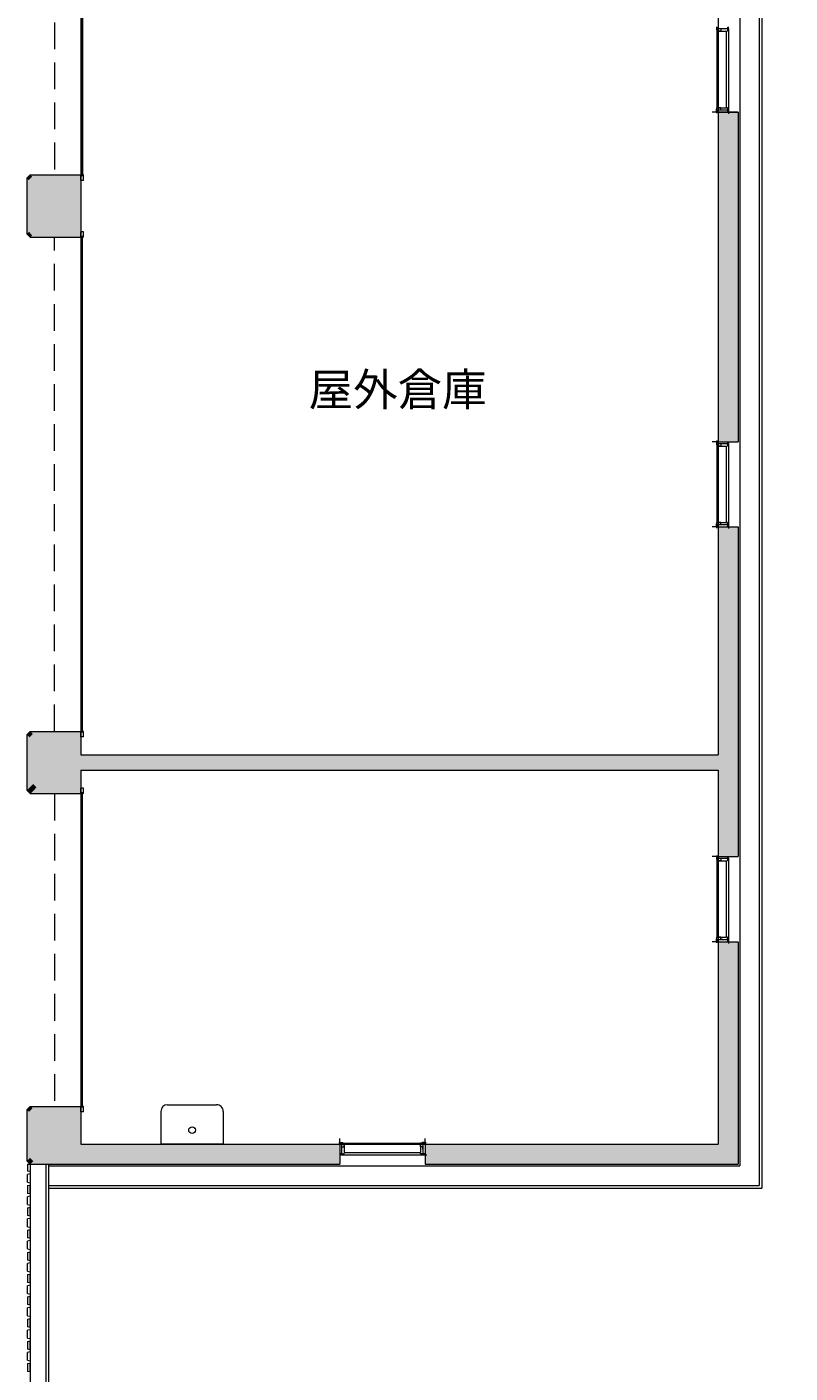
# Model space of a CAD drawing. Units: millimetres at full size, sheet at 1:200; details may follow other scales. Extents: x -96239 to 62349, y -170536 to 17264.
# Drawn here: x 46774 to 53637, y -131263 to -119166 of the extents above; entities that cross this region are included whole.
import ezdxf
from ezdxf.enums import TextEntityAlignment as Align

# ---------------------------------------------------------------- set-up
doc = ezdxf.new("R2010")
doc.units = ezdxf.units.MM
doc.header["$LTSCALE"] = 200
doc.linetypes.add('DASHED1', pattern=[1.8, 1.2, -0.6])
doc.layers.add('0-9_外景', color=7, linetype='Continuous', lineweight=9)
doc.layers.add('0-C_タイル・側溝', color=7, linetype='Continuous', lineweight=9)
doc.layers.add('0-E_屋外名', color=7, linetype='Continuous')
doc.styles.add('・', font='')
doc.styles.get('・').set_extended_font_data('・')

msp = doc.modelspace()

# ---------------------------------------------------------------- linework, layer by layer
at = {"layer": '0-9_外景'}
for p, q in [((53383.9, -116951.2), (53383.9, -129601.2)), ((53358.9, -116976.2), (53358.9, -129576.2)), ((53183.9, -117151.2), (53183.9, -129401.2)), ((52988.9, -117346.2), (52988.9, -125706.2)), ((47258.9, -117686.2), (47258.9, -120496.2)), ((47263.9, -120503.2), (47263.9, -117679.2)), ((47272.5, -117679.2), (47272.5, -120503.2)), ((52979.4, -119205.5), (52979.4, -119891.9)), ((52979.4, -119205.5), (53062.2, -119205.5)), ((53062.7, -119205.5), (53062.7, -119891.9)), ((53083.9, -119181.2), (53083.9, -119946.2)), ((52976.9, -119941.9), (52976.9, -119931.2)), ((52979.4, -119891.9), (53062.7, -119891.9)), ((53168.9, -119931.2), (52988.9, -119931.2)), ((52988.9, -119931.2), (53168.9, -119931.2)), ((53168.9, -119931.2), (53168.9, -122893.7)), ((46803.9, -120496.2), (46773.9, -120526.2)), ((46773.9, -120526.2), (46773.9, -121026.2)), ((46803.9, -120496.2), (47258.9, -120496.2)), ((47258.9, -120496.2), (47258.9, -121056.2)), ((47272.8, -120503.2), (47263.9, -120503.2)), ((46773.9, -121026.2), (46803.9, -121056.2)), ((46803.9, -121056.2), (47258.9, -121056.2)), ((47258.9, -121056.2), (47258.9, -125496.2)), ((47272.8, -121049.2), (47263.9, -121049.2)), ((47263.9, -125503.2), (47263.9, -121049.2)), ((47272.8, -125503.2), (47272.8, -121049.2)), ((52976.9, -122883), (52976.9, -122893.7)), ((52988.9, -122893.7), (53168.9, -122893.7)), ((52988.9, -122893.7), (53168.9, -122893.7)), ((52979.4, -122933), (52979.4, -123619.4)), ((52979.4, -122933), (53062.2, -122933)), ((53062.7, -122933), (53062.7, -123619.4)), ((53083.9, -122908.7), (53083.9, -123673.7)), ((52979.4, -123619.4), (53062.7, -123619.4)), ((52976.9, -123669.4), (52976.9, -123658.7)), ((52988.9, -123658.7), (53168.9, -123658.7)), ((52988.9, -123658.7), (53168.9, -123658.7)), ((53168.9, -123658.7), (53168.9, -126621.2)), ((46803.9, -125496.2), (46773.9, -125526.2)), ((46773.9, -125526.2), (46773.9, -126026.2)), ((46803.9, -125496.2), (47258.9, -125496.2)), ((47258.9, -125496.2), (47258.9, -125706.2)), ((47272.8, -125503.2), (47263.9, -125503.2)), ((47258.9, -125706.2), (52988.9, -125706.2)), ((47258.9, -125846.2), (47258.9, -126056.2)), ((46803.9, -126056.2), (46773.9, -126026.2)), ((46803.9, -126056.2), (47258.9, -126056.2)), ((47258.9, -126056.2), (47258.9, -128866.2)), ((47263.9, -126049.2), (47263.9, -128873.2)), ((47272.8, -126049.2), (47263.9, -126049.2)), ((47272.8, -128873.2), (47272.8, -126049.2)), ((52976.9, -126610.5), (52976.9, -126621.2)), ((52988.9, -126621.2), (53168.9, -126621.2)), ((52988.9, -126621.2), (53168.9, -126621.2)), ((53083.9, -126636.2), (53083.9, -127401.2)), ((52979.4, -126660.5), (52979.4, -127346.9)), ((52979.4, -126660.5), (53062.2, -126660.5)), ((53062.7, -126660.5), (53062.7, -127346.9)), ((52979.4, -127346.9), (53062.7, -127346.9)), ((52976.9, -127396.9), (52976.9, -127386.2)), ((52988.9, -127386.2), (53168.9, -127386.2)), ((52988.9, -127386.2), (53168.9, -127386.2)), ((53168.9, -127386.2), (53168.9, -129386.2)), ((46803.9, -128866.2), (46773.9, -128896.2)), ((46773.9, -128896.2), (46773.9, -129356.2)), ((47272.8, -128873.2), (47263.9, -128873.2)), ((47978.9, -128911.2), (47978.9, -129206.2)), ((48038.9, -128851.2), (48478.9, -128851.2)), ((48538.9, -128911.2), (48538.9, -129206.2)), ((47258.9, -129206.2), (52988.9, -129206.2)), ((48538.9, -129206.2), (47978.9, -129206.2)), ((49578.1, -129194.2), (49588.9, -129194.2)), ((49588.9, -129206.2), (49588.9, -129386.2)), ((49603.9, -129301.2), (50368.9, -129301.2)), ((49628.1, -129196.7), (50314.6, -129196.7)), ((49628.1, -129196.7), (49628.1, -129279.5)), ((49628.1, -129280), (50314.6, -129280)), ((50314.6, -129196.7), (50314.6, -129280)), ((50364.6, -129194.2), (50353.9, -129194.2)), ((50353.9, -129206.2), (50353.9, -129386.2)), ((46803.9, -129386.2), (46773.9, -129356.2)), ((46778.9, -129386.2), (49588.9, -129386.2)), ((46778.9, -129386.2), (46778.9, -129447.8)), ((46803.9, -129386.2), (46803.9, -132452.8)), ((46943.9, -129386.2), (46943.9, -132533.7)), ((46968.9, -129385.2), (46968.9, -132548.2)), ((46968.9, -129401.2), (53183.9, -129401.2)), ((50353.9, -129386.2), (53168.9, -129386.2)), ((46803.9, -129452.8), (46778.9, -129447.8)), ((46803.9, -129472.8), (46778.9, -129477.8)), ((46778.9, -129547.8), (46778.9, -129477.8)), ((46778.9, -129547.8), (46803.9, -129552.8)), ((46803.9, -129472.8), (46803.9, -129552.8)), ((46778.9, -129577.8), (46803.9, -129572.8)), ((46778.9, -129577.8), (46778.9, -129647.8)), ((46803.9, -129652.8), (46778.9, -129647.8)), ((46803.9, -129672.8), (46778.9, -129677.8)), ((46803.9, -129652.8), (46803.9, -129572.8)), ((46803.9, -129672.8), (46803.9, -129752.8)), ((46968.9, -129576.2), (53358.9, -129576.2)), ((46968.9, -129601.2), (53383.9, -129601.2)), ((46778.9, -129747.8), (46778.9, -129677.8)), ((46778.9, -129747.8), (46803.9, -129752.8)), ((46778.9, -129777.8), (46803.9, -129772.8)), ((46778.9, -129777.8), (46778.9, -129847.8)), ((46803.9, -129852.8), (46803.9, -129772.8)), ((46803.9, -129852.8), (46778.9, -129847.8)), ((46803.9, -129872.8), (46778.9, -129877.8)), ((46778.9, -129947.8), (46778.9, -129877.8)), ((46803.9, -129872.8), (46803.9, -129952.8)), ((46778.9, -129947.8), (46803.9, -129952.8)), ((46778.9, -129977.8), (46803.9, -129972.8)), ((46778.9, -129977.8), (46778.9, -130047.8)), ((46803.9, -130052.8), (46803.9, -129972.8)), ((46803.9, -130052.8), (46778.9, -130047.8)), ((46803.9, -130072.8), (46778.9, -130077.8)), ((46778.9, -130147.8), (46778.9, -130077.8)), ((46778.9, -130147.8), (46803.9, -130152.8)), ((46803.9, -130072.8), (46803.9, -130152.8)), ((46778.9, -130177.8), (46803.9, -130172.8)), ((46778.9, -130177.8), (46778.9, -130247.8)), ((46803.9, -130252.8), (46778.9, -130247.8)), ((46803.9, -130272.8), (46778.9, -130277.8)), ((46778.9, -130347.8), (46778.9, -130277.8)), ((46803.9, -130252.8), (46803.9, -130172.8)), ((46803.9, -130272.8), (46803.9, -130352.8)), ((46778.9, -130347.8), (46803.9, -130352.8)), ((46778.9, -130377.8), (46803.9, -130372.8)), ((46778.9, -130377.8), (46778.9, -130447.8)), ((46803.9, -130452.8), (46803.9, -130372.8)), ((46803.9, -130452.8), (46778.9, -130447.8)), ((46803.9, -130472.8), (46778.9, -130477.8)), ((46778.9, -130547.8), (46778.9, -130477.8)), ((46803.9, -130472.8), (46803.9, -130552.8)), ((46778.9, -130547.8), (46803.9, -130552.8)), ((46778.9, -130577.8), (46803.9, -130572.8)), ((46778.9, -130577.8), (46778.9, -130647.8)), ((46803.9, -130652.8), (46803.9, -130572.8)), ((46803.9, -130652.8), (46778.9, -130647.8)), ((46803.9, -130672.8), (46778.9, -130677.8)), ((46778.9, -130747.8), (46778.9, -130677.8)), ((46778.9, -130747.8), (46803.9, -130752.8)), ((46803.9, -130672.8), (46803.9, -130752.8)), ((46778.9, -130777.8), (46803.9, -130772.8)), ((46778.9, -130777.8), (46778.9, -130847.8)), ((46803.9, -130852.8), (46778.9, -130847.8)), ((46803.9, -130872.8), (46778.9, -130877.8)), ((46778.9, -130947.8), (46778.9, -130877.8)), ((46803.9, -130852.8), (46803.9, -130772.8)), ((46803.9, -130872.8), (46803.9, -130952.8)), ((46778.9, -130947.8), (46803.9, -130952.8)), ((46778.9, -130977.8), (46803.9, -130972.8)), ((46778.9, -130977.8), (46778.9, -131047.8)), ((46803.9, -131052.8), (46803.9, -130972.8)), ((46803.9, -131052.8), (46778.9, -131047.8)), ((46803.9, -131072.8), (46778.9, -131077.8)), ((46778.9, -131147.8), (46778.9, -131077.8)), ((46803.9, -131072.8), (46803.9, -131152.8)), ((46778.9, -131147.8), (46803.9, -131152.8)), ((46778.9, -131177.8), (46803.9, -131172.8)), ((46778.9, -131177.8), (46778.9, -131247.8)), ((46803.9, -131252.8), (46803.9, -131172.8)), ((46803.9, -131252.8), (46778.9, -131247.8))]:
    msp.add_line(p, q, dxfattribs=at)
at = {"layer": '0-9_外景', "color": 4, "linetype": 'DASHED1', "lineweight": 5}
for p, q in [((47022.7, -117686.2), (47022.7, -120496.2)), ((47022.7, -120496.2), (47262.7, -120496.2)), ((47022.7, -121056.2), (47258.9, -121056.2)), ((47022.7, -125496.2), (47022.7, -121056.2)), ((47022.7, -125496.2), (47262.7, -125496.2)), ((47022.7, -126056.2), (47258.9, -126056.2)), ((47022.7, -126056.2), (47022.7, -128866.2)), ((47022.7, -128866.2), (47262.7, -128866.2))]:
    msp.add_line(p, q, dxfattribs=at)
at = {"layer": '0-9_外景', "color": 2, "lineweight": 5}
for p, q in [((52973.9, -119166.2), (52973.9, -119192.6)), ((52982.9, -119174.7), (52973.9, -119174.7)), ((53078.9, -119184), (52973.9, -119184)), ((52979.4, -119184.7), (52973.9, -119184.7)), ((52979.4, -119185.8), (52973.9, -119185.8)), ((52979.4, -119192.6), (52973.9, -119192.6)), ((52979.4, -119184.7), (52979.4, -119205.5)), ((52997.4, -119203.3), (52979.4, -119203.3)), ((52984.4, -119205.5), (52979.4, -119205.5)), ((53013.3, -119205.5), (52993.4, -119205.5)), ((52997.4, -119203.3), (52997.4, -119205.5)), ((53013.3, -119184.5), (53013.3, -119205.5)), ((53032.4, -119184.5), (53013.3, -119184.5)), ((53075.6, -119205.5), (53069.1, -119205.5)), ((53078.9, -119174.7), (53069.9, -119174.7)), ((53075.6, -119184), (53075.6, -119205.5)), ((53078.9, -119166.2), (53078.9, -119184)), ((53083.9, -119179.7), (53078.9, -119179.7)), ((53083.9, -119181.9), (53078.9, -119181.9)), ((53083.9, -119181.9), (53083.9, -119166.3)), ((52973.9, -119931.2), (52973.9, -119904.7)), ((52979.4, -119904.7), (52973.9, -119904.7)), ((52979.4, -119911.5), (52973.9, -119911.5)), ((52979.4, -119912.7), (52973.9, -119912.7)), ((53078.9, -119913.3), (52973.9, -119913.3)), ((52982.9, -119922.6), (52973.9, -119922.6)), ((52979.4, -119912.7), (52979.4, -119891.9)), ((52984.4, -119891.9), (52979.4, -119891.9)), ((52997.4, -119894), (52979.4, -119894)), ((53013.3, -119891.9), (52993.4, -119891.9)), ((52997.4, -119894), (52997.4, -119891.9)), ((53013.3, -119912.9), (53013.3, -119891.9)), ((53032.4, -119912.9), (53013.3, -119912.9)), ((53075.6, -119891.9), (53069.1, -119891.9)), ((53078.9, -119922.6), (53069.9, -119922.6)), ((53075.6, -119913.3), (53075.6, -119891.9)), ((53078.9, -119931.2), (53078.9, -119913.3)), ((53083.9, -119915.5), (53078.9, -119915.5)), ((53083.9, -119917.6), (53078.9, -119917.6)), ((53078.9, -119931.2), (53083.9, -119931.2)), ((53083.9, -119915.5), (53083.9, -119931)), ((47258.9, -120545.9), (47258.9, -120496.2)), ((47262.7, -120504.2), (47258.9, -120504.2)), ((47266.2, -120507.4), (47258.9, -120507.4)), ((47283.3, -120545.9), (47258.9, -120545.9)), ((47262.7, -120504.2), (47262.7, -120502.7)), ((47283.3, -120496.2), (47279.5, -120496.2)), ((47279.5, -120497.8), (47279.5, -120496.2)), ((47279.5, -120504.2), (47279.5, -120502.7)), ((47283.3, -120504.2), (47279.5, -120504.2)), ((47283.3, -120545.9), (47283.3, -120496.2)), ((47258.9, -121056.2), (47258.9, -121006.5)), ((47266.2, -121045), (47258.9, -121045)), ((47262.7, -121048.2), (47258.9, -121048.2)), ((47262.7, -121056.2), (47258.9, -121056.2)), ((47262.7, -121049.8), (47262.7, -121048.2)), ((47262.7, -121056.2), (47262.7, -121054.7)), ((47279.5, -121049.8), (47279.5, -121048.2)), ((47283.3, -121048.2), (47279.5, -121048.2)), ((52973.9, -122893.7), (52973.9, -122920.1)), ((53078.9, -122893.7), (53078.9, -122911.5)), ((53078.9, -122893.7), (53083.9, -122893.7)), ((53083.9, -122909.4), (53083.9, -122893.8)), ((52982.9, -122902.2), (52973.9, -122902.2)), ((53078.9, -122911.5), (52973.9, -122911.5)), ((52979.4, -122912.2), (52973.9, -122912.2)), ((52979.4, -122913.3), (52973.9, -122913.3)), ((52979.4, -122920.1), (52973.9, -122920.1)), ((52979.4, -122912.2), (52979.4, -122933)), ((52997.4, -122930.8), (52979.4, -122930.8)), ((52984.4, -122933), (52979.4, -122933)), ((53013.3, -122933), (52993.4, -122933)), ((52997.4, -122930.8), (52997.4, -122933)), ((53013.3, -122912), (53013.3, -122933)), ((53032.4, -122912), (53013.3, -122912)), ((53075.6, -122933), (53069.1, -122933)), ((53078.9, -122902.2), (53069.9, -122902.2)), ((53075.6, -122911.5), (53075.6, -122933)), ((53083.9, -122907.2), (53078.9, -122907.2)), ((53083.9, -122909.4), (53078.9, -122909.4)), ((52979.4, -123640.2), (52979.4, -123619.4)), ((52984.4, -123619.4), (52979.4, -123619.4)), ((52997.4, -123621.5), (52979.4, -123621.5)), ((53013.3, -123619.4), (52993.4, -123619.4)), ((52997.4, -123621.5), (52997.4, -123619.4)), ((53013.3, -123640.4), (53013.3, -123619.4)), ((53075.6, -123619.4), (53069.1, -123619.4)), ((53075.6, -123640.8), (53075.6, -123619.4)), ((52973.9, -123658.7), (52973.9, -123632.2)), ((52979.4, -123632.2), (52973.9, -123632.2)), ((52979.4, -123639), (52973.9, -123639)), ((52979.4, -123640.2), (52973.9, -123640.2)), ((53078.9, -123640.8), (52973.9, -123640.8)), ((52982.9, -123650.1), (52973.9, -123650.1)), ((53032.4, -123640.4), (53013.3, -123640.4)), ((53078.9, -123650.1), (53069.9, -123650.1)), ((53078.9, -123658.7), (53078.9, -123640.8)), ((53083.9, -123643), (53078.9, -123643)), ((53083.9, -123645.1), (53078.9, -123645.1)), ((53078.9, -123658.7), (53083.9, -123658.7)), ((53083.9, -123643), (53083.9, -123658.5)), ((47258.9, -125545.9), (47258.9, -125496.2)), ((47262.7, -125504.2), (47258.9, -125504.2)), ((47266.2, -125507.4), (47258.9, -125507.4)), ((47283.3, -125545.9), (47258.9, -125545.9)), ((47262.7, -125504.2), (47262.7, -125502.7)), ((47283.3, -125496.2), (47279.5, -125496.2)), ((47279.5, -125497.8), (47279.5, -125496.2)), ((47279.5, -125504.2), (47279.5, -125502.7)), ((47283.3, -125504.2), (47279.5, -125504.2)), ((47283.3, -125545.9), (47283.3, -125496.2)), ((47258.9, -126056.2), (47258.9, -126006.5)), ((47266.2, -126045), (47258.9, -126045)), ((47262.7, -126048.2), (47258.9, -126048.2)), ((47262.7, -126056.2), (47258.9, -126056.2)), ((47262.7, -126049.8), (47262.7, -126048.2)), ((47262.7, -126056.2), (47262.7, -126054.7)), ((47279.5, -126049.8), (47279.5, -126048.2)), ((47283.3, -126048.2), (47279.5, -126048.2)), ((52973.9, -126621.2), (52973.9, -126647.6)), ((52982.9, -126629.7), (52973.9, -126629.7)), ((53078.9, -126639), (52973.9, -126639)), ((52979.4, -126639.7), (52973.9, -126639.7)), ((52979.4, -126640.8), (52973.9, -126640.8)), ((52979.4, -126647.6), (52973.9, -126647.6)), ((52979.4, -126639.7), (52979.4, -126660.5)), ((53013.3, -126639.5), (53013.3, -126660.5)), ((53032.4, -126639.5), (53013.3, -126639.5)), ((53078.9, -126629.7), (53069.9, -126629.7)), ((53075.6, -126639), (53075.6, -126660.5)), ((53078.9, -126621.2), (53078.9, -126639)), ((53078.9, -126621.2), (53083.9, -126621.2)), ((53083.9, -126634.7), (53078.9, -126634.7)), ((53083.9, -126636.9), (53078.9, -126636.9)), ((53083.9, -126636.9), (53083.9, -126621.3)), ((52997.4, -126658.3), (52979.4, -126658.3)), ((52984.4, -126660.5), (52979.4, -126660.5)), ((53013.3, -126660.5), (52993.4, -126660.5)), ((52997.4, -126658.3), (52997.4, -126660.5)), ((53075.6, -126660.5), (53069.1, -126660.5)), ((52973.9, -127386.2), (52973.9, -127359.7)), ((52979.4, -127359.7), (52973.9, -127359.7)), ((52979.4, -127366.5), (52973.9, -127366.5)), ((52979.4, -127367.7), (52973.9, -127367.7)), ((53078.9, -127368.3), (52973.9, -127368.3)), ((52979.4, -127367.7), (52979.4, -127346.9)), ((52984.4, -127346.9), (52979.4, -127346.9)), ((52997.4, -127349), (52979.4, -127349)), ((53013.3, -127346.9), (52993.4, -127346.9)), ((52997.4, -127349), (52997.4, -127346.9)), ((53013.3, -127367.9), (53013.3, -127346.9)), ((53032.4, -127367.9), (53013.3, -127367.9)), ((53075.6, -127346.9), (53069.1, -127346.9)), ((53075.6, -127368.3), (53075.6, -127346.9)), ((53078.9, -127386.2), (53078.9, -127368.3)), ((53083.9, -127370.5), (53078.9, -127370.5)), ((53083.9, -127372.6), (53078.9, -127372.6)), ((53083.9, -127370.5), (53083.9, -127386)), ((52982.9, -127377.6), (52973.9, -127377.6)), ((53078.9, -127377.6), (53069.9, -127377.6)), ((53078.9, -127386.2), (53083.9, -127386.2)), ((47258.9, -128915.9), (47258.9, -128866.2)), ((47262.7, -128874.2), (47258.9, -128874.2)), ((47266.2, -128877.4), (47258.9, -128877.4)), ((47283.3, -128915.9), (47258.9, -128915.9)), ((47262.7, -128874.2), (47262.7, -128872.7)), ((47283.3, -128866.2), (47279.5, -128866.2)), ((47279.5, -128867.8), (47279.5, -128866.2)), ((47279.5, -128874.2), (47279.5, -128872.7)), ((47283.3, -128874.2), (47279.5, -128874.2)), ((47283.3, -128915.9), (47283.3, -128866.2)), ((49588.9, -129191.2), (49615.3, -129191.2)), ((49588.9, -129296.2), (49606.7, -129296.2)), ((49588.9, -129296.2), (49588.9, -129301.2)), ((49604.6, -129301.2), (49589, -129301.2)), ((49597.4, -129200.2), (49597.4, -129191.2)), ((49597.4, -129296.2), (49597.4, -129287.2)), ((49602.4, -129301.2), (49602.4, -129296.2)), ((49604.6, -129301.2), (49604.6, -129296.2)), ((49606.7, -129296.2), (49606.7, -129191.2)), ((49606.7, -129292.9), (49628.1, -129292.9)), ((49607.1, -129230.6), (49628.1, -129230.6)), ((49607.1, -129249.7), (49607.1, -129230.6)), ((49607.4, -129196.7), (49607.4, -129191.2)), ((49607.4, -129196.7), (49628.1, -129196.7)), ((49608.5, -129196.7), (49608.5, -129191.2)), ((49615.3, -129196.7), (49615.3, -129191.2)), ((49626, -129214.7), (49626, -129196.7)), ((49626, -129214.7), (49628.1, -129214.7)), ((49628.1, -129201.7), (49628.1, -129196.7)), ((49628.1, -129230.6), (49628.1, -129210.7)), ((49628.1, -129292.9), (49628.1, -129286.4)), ((50335.4, -129196.7), (50314.6, -129196.7)), ((50314.6, -129201.7), (50314.6, -129196.7)), ((50314.6, -129230.6), (50314.6, -129210.7)), ((50316.7, -129214.7), (50314.6, -129214.7)), ((50335.6, -129230.6), (50314.6, -129230.6)), ((50314.6, -129292.9), (50314.6, -129286.4)), ((50336, -129292.9), (50314.6, -129292.9)), ((50316.7, -129214.7), (50316.7, -129196.7)), ((50353.9, -129191.2), (50327.4, -129191.2)), ((50327.4, -129196.7), (50327.4, -129191.2)), ((50334.2, -129196.7), (50334.2, -129191.2)), ((50335.4, -129196.7), (50335.4, -129191.2)), ((50335.6, -129249.7), (50335.6, -129230.6)), ((50336, -129296.2), (50336, -129191.2)), ((50353.9, -129296.2), (50336, -129296.2)), ((50338.1, -129301.2), (50338.1, -129296.2)), ((50338.1, -129301.2), (50353.7, -129301.2)), ((50340.3, -129301.2), (50340.3, -129296.2)), ((50345.3, -129200.2), (50345.3, -129191.2)), ((50345.3, -129296.2), (50345.3, -129287.2)), ((50353.9, -129296.2), (50353.9, -129301.2))]:
    msp.add_line(p, q, dxfattribs=at)
at = {"layer": '0-9_外景', "color": 4, "lineweight": 5}
for p, q in [((52973.9, -119931.2), (52936.4, -119931.2)), ((52973.9, -122893.7), (52936.4, -122893.7)), ((52973.9, -123658.7), (52936.4, -123658.7)), ((52973.9, -126621.2), (52936.4, -126621.2)), ((52973.9, -127386.2), (52936.4, -127386.2)), ((49588.9, -129191.2), (49588.9, -129153.7)), ((50353.9, -129191.2), (50353.9, -129153.7))]:
    msp.add_line(p, q, dxfattribs=at)
at = {"layer": '0-9_外景', "color": 2, "lineweight": 5}
for points in [[(52988.9, -119938.3), (52988.9, -119931.2), (52973.9, -119931.2)], [(47262.7, -120497.8), (47262.7, -120496.2), (47258.9, -120496.2)], [(47283.3, -121056.2), (47283.3, -121006.5), (47258.9, -121006.5)], [(47283.3, -121056.2), (47279.5, -121056.2), (47279.5, -121054.7)], [(52988.9, -122886.5), (52988.9, -122893.7), (52973.9, -122893.7)], [(52988.9, -123665.8), (52988.9, -123658.7), (52973.9, -123658.7)], [(47262.7, -125497.8), (47262.7, -125496.2), (47258.9, -125496.2)], [(47283.3, -126056.2), (47283.3, -126006.5), (47258.9, -126006.5)], [(47283.3, -126056.2), (47279.5, -126056.2), (47279.5, -126054.7)], [(52988.9, -126614), (52988.9, -126621.2), (52973.9, -126621.2)], [(52988.9, -127393.3), (52988.9, -127386.2), (52973.9, -127386.2)], [(47262.7, -128867.8), (47262.7, -128866.2), (47258.9, -128866.2)], [(49581.7, -129206.2), (49588.9, -129206.2), (49588.9, -129191.2)], [(50361, -129206.2), (50353.9, -129206.2), (50353.9, -129191.2)]]:
    msp.add_lwpolyline(points, dxfattribs=at)
at = {"layer": '0-9_外景'}
for points in [[(47258.9, -125846.2), (52988.9, -125846.2), (52988.9, -129206.2)], [(46803.9, -128866.2), (47258.9, -128866.2), (47258.9, -129206.2)]]:
    msp.add_lwpolyline(points, dxfattribs=at)
msp.add_circle((48258.9, -129079.2), 30, dxfattribs=at)
for centre, radius, start, end in [((48038.9, -128911.2), 60, 90.00005, 180), ((48478.9, -128911.2), 60, 359.99985, 90.00005), ((50066, -129253.4), 4810, 289.30053, 356.01153), ((50066, -129253.4), 4835, 289.28104, 356.01153), ((50066, -129253.4), 4975, 289.15611, 356.01153), ((50066, -129253.4), 5000, 289.15611, 356.01153)]:
    msp.add_arc(centre, radius, start, end, dxfattribs=at)
at = {"layer": '0-9_外景', "color": 9}
for points in [[(52988.9, -119938.3), (52988.9, -122893.7), (53168.9, -119938.3), (53168.9, -122893.7)], [(46773.9, -120526.2), (46790.6, -120543), (46803.9, -120496.1), (46820.7, -120512.9)], [(46773.9, -121026.1), (46804.3, -121026.1), (46773.9, -120526.7), (46804.3, -120526.7)], [(46803.9, -120496.2), (46803.9, -121056.2), (47258.9, -120496.2), (47258.9, -121056.2)], [(46803.9, -121056.2), (46821.8, -121038.2), (46773.8, -121026.1), (46791.8, -121008.2)], [(53168.9, -123658.7), (52988.9, -123658.7), (53168.9, -126621.2), (52988.9, -126621.2)], [(46773.9, -125526.2), (46797.6, -125550), (46804.1, -125496), (46827.8, -125519.8)], [(46773.9, -125526.2), (46773.9, -126026.6), (46895.8, -125526.2), (46895.8, -126026.6)], [(46803.9, -125496.2), (46803.9, -126056.2), (47258.9, -125496.2), (47258.9, -126056.2)], [(47258.9, -125706.2), (47258.9, -125846.2), (52988.9, -125706.2), (52988.9, -125846.2)], [(46773.9, -126026.2), (46804.3, -126056.6), (46831, -125969), (46861.4, -125999.5)], [(53168.9, -127386.2), (52988.9, -127386.2), (53168.9, -129206.2), (52988.9, -129206.2)], [(46773.9, -128896.2), (46792.7, -128915), (46804.6, -128865.5), (46823.4, -128884.3)], [(46773.9, -129356.2), (46848, -129356.2), (46773.9, -128896.5), (46848, -128896.5)], [(46803.9, -128866.2), (46803.9, -129386.2), (47258.9, -128866.2), (47258.9, -129386.2)], [(49588.9, -129386.2), (49588.9, -129206.2), (47258.9, -129386.2), (47258.9, -129206.2)], [(50361, -129206.2), (50361, -129386.2), (53168.9, -129206.2), (53168.9, -129386.2)], [(46773.9, -129356.2), (46804, -129386.3), (46801.8, -129328.2), (46832, -129358.3)]]:
    msp.add_solid(points, dxfattribs=at)
at = {"layer": '0-C_タイル・側溝'}
msp.add_arc((50066, -129253.4), 5500, 288.81252, 356.34811, dxfattribs=at)

# ---------------------------------------------------------------- texts
at = {"layer": '0-E_屋外名', "style": '・'}
msp.add_text('屋外倉庫', height=293.3, dxfattribs=at).set_placement((49307.7, -122659.5), align=Align.BOTTOM_LEFT)

doc.saveas('drawing.dxf')
